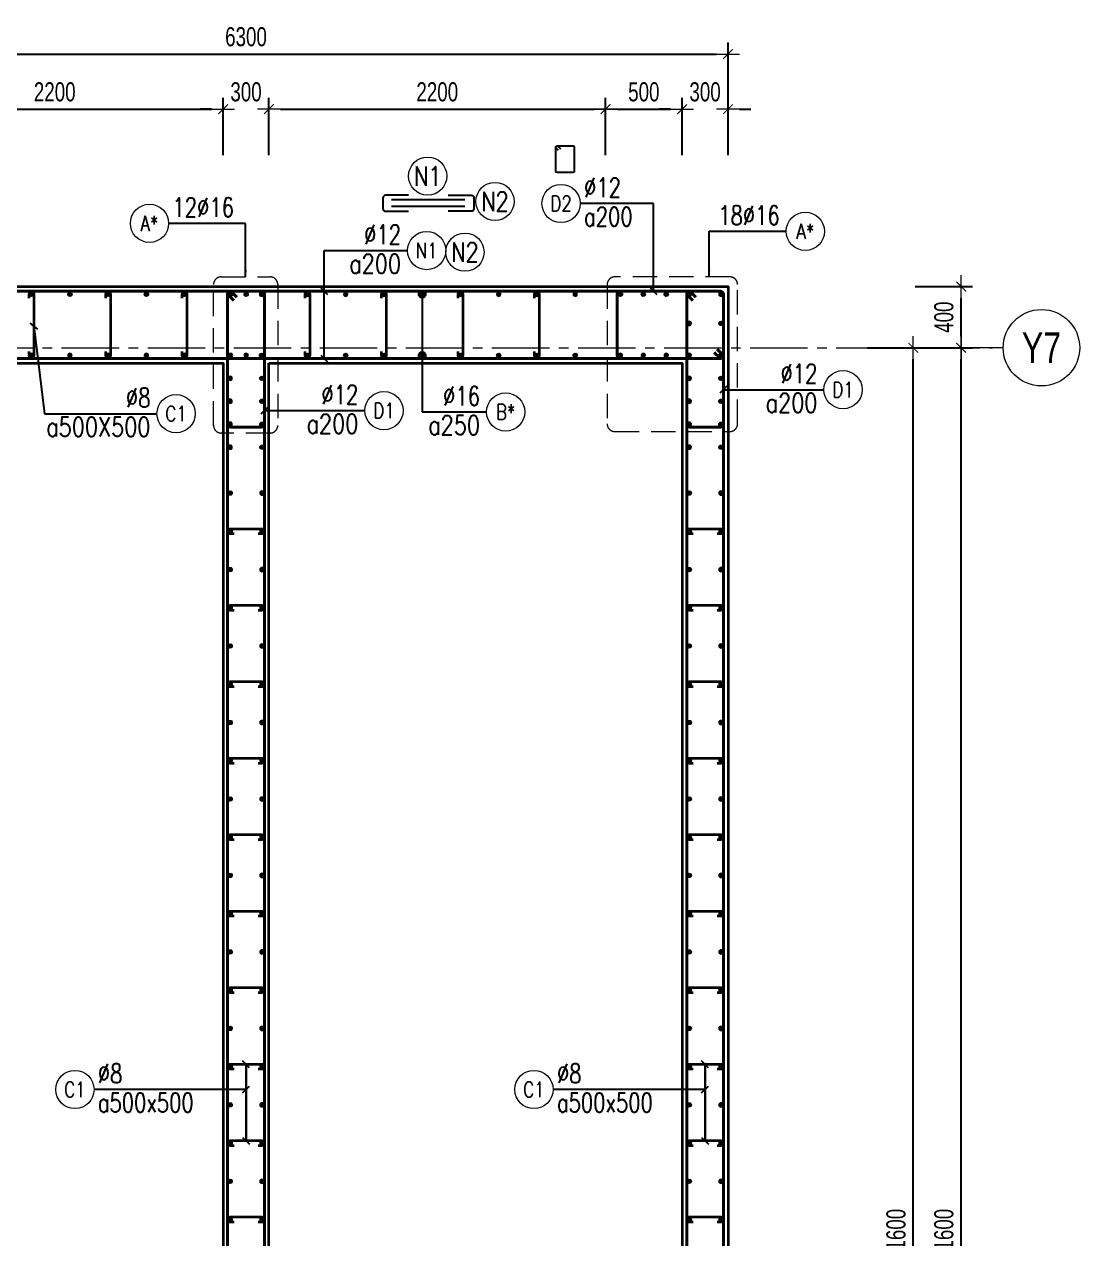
# Model space of a CAD drawing. Header units: millimetres. Extents: x 931337 to 1117500, y 19732 to 157199.
# Drawn here: x 1059861 to 1066758, y 143408 to 151348 of the extents above; entities that cross this region are included whole.
import ezdxf
from ezdxf.enums import TextEntityAlignment as Align

# ---------------------------------------------------------------- set-up
doc = ezdxf.new("R2010")
doc.units = ezdxf.units.MM
doc.header["$MEASUREMENT"] = 0
for name, pattern in [('HIDDEN', [9.525, 6.35, -3.175]), ('HIDDEN2', [4.7625, 3.175, -1.5875]), ('OF_Grid_1$0$CENTER2', [1.125, 0.75, -0.125, 0.125, -0.125])]:
    doc.linetypes.add(name, pattern=pattern)
doc.layers.get('0').update_dxf_attribs({"lineweight": 20})
doc.layers.get('Defpoints').update_dxf_attribs({"color": 151, "lineweight": 9})
doc.layers.add('Hidden', color=9, linetype='HIDDEN')
doc.layers.add('Ligature', color=1, linetype='Continuous')
for name, color, linetype, lineweight in [('KC-LEADER', 153, 'Continuous', 18), ('KC-THEP', 6, 'Continuous', 40), ('NDC_S_DIM', 1, 'Continuous', 15), ('NDC_S_HIDDEN', 8, 'HIDDEN2', 13), ('NDC_S_LEADER', 1, 'Continuous', 15), ('NDC_S_REBAR', 4, 'Continuous', 35), ('NDC_S_STIRRUP', 4, 'Continuous', 40), ('NDC_S_VN TEXT', 7, 'Continuous', 20), ('NDC_S_WALL', 6, 'Continuous', 35), ('OF_Grid_1$0$NDC_S_AXIS', 5, 'OF_Grid_1$0$CENTER2', 13), ('OF_Grid_1$0$NDC_S_SYMBOL', 1, 'Continuous', 15), ('OF_Grid_1$0$NDC_S_TEXT SYMBOL', 7, 'Continuous', 20)]:
    doc.layers.add(name, color=color, linetype=linetype, lineweight=lineweight)
doc.styles.add('NDC_DIM', font='', dxfattribs={"width": 0.75})
doc.styles.add('NDC_EN TXT', font='romans.shx', dxfattribs={"width": 0.8})
doc.styles.add('OF_Grid_1$0$NDC_ANNO', font='', dxfattribs={"width": 0.8})
doc.styles.get('NDC_DIM').set_extended_font_data('Dotum')
doc.styles.get('OF_Grid_1$0$NDC_ANNO').set_extended_font_data('Dotum')
doc.dimstyles.new('NDC_dim_30', dxfattribs={"dimscale": 30, "dimtxt": 2.5, "dimasz": 1.5, "dimexe": 1.5, "dimexo": 2.5, "dimgap": 1, "dimtad": 1, "dimdec": 0, "dimzin": 0, "dimdsep": 46, "dimtxsty": 'NDC_DIM', "dimblk": 'DIMMARK', "dimcen": 0.09, "dimdle": 1.2, "dimclrd": 1, "dimclre": 1, "dimclrt": 3, "dimadec": 0, "dimazin": 0, "dimtfac": 1, "dimtdec": 0, "dimtix": 1, "dimtofl": 0, "dimtmove": 0, "dimatfit": 3, "dimfxl": 6, "dimfxlon": 1, "dimtolj": 1, "dimtzin": 0, "dimarcsym": 0})
doc.dimstyles.new('NDC_dim_50', dxfattribs={"dimscale": 50, "dimtxt": 2.5, "dimasz": 1.5, "dimexe": 1.5, "dimexo": 2.5, "dimgap": 1, "dimtad": 1, "dimdec": 0, "dimzin": 0, "dimdsep": 46, "dimtxsty": 'NDC_DIM', "dimblk": 'DIMMARK', "dimcen": 0.09, "dimdle": 1.2, "dimclrd": 1, "dimclre": 1, "dimclrt": 3, "dimadec": 0, "dimazin": 0, "dimtfac": 1, "dimtdec": 0, "dimtix": 1, "dimtofl": 0, "dimtmove": 0, "dimatfit": 3, "dimfxl": 6, "dimfxlon": 1, "dimtolj": 1, "dimtzin": 0, "dimarcsym": 0})

# ---------------------------------------------------------------- blocks, each defined once
blk = doc.blocks.new('THEP')
at = {"layer": 'KC-LEADER', "color": 6}
blk.add_circle((0, 0), 14, dxfattribs=at)
at = {"layer": 'KC-THEP'}
for p, q in [((-14, 0), (14, 0)), ((9.9, 9.9), (-9.9, -9.9)), ((-9.9, 9.9), (9.9, -9.9)), ((0, 14), (0, -14))]:
    blk.add_line(p, q, dxfattribs=at)
blk = doc.blocks.new('DIMMARK')
at = {"layer": 'NDC_S_DIM', "color": 1}
blk.add_line((-1.5, 0), (1, 0), dxfattribs=at)
at = {"layer": 'NDC_S_DIM', "color": 2, "const_width": 0.1}
blk.add_lwpolyline([(-0.42, -0.42), (0.42, 0.42)], dxfattribs=at)
blk = doc.blocks.new('*U9')
blk.add_circle((2.5, 0), 2.5)
at = {"layer": 'NDC_S_VN TEXT', "color": 3, "style": 'NDC_EN TXT', "width": 0.75}
blk.add_attdef('DK2', text='', height=2.5, dxfattribs=at).set_placement((-0.85, 0.85), align=Align.RIGHT)
at = {"layer": 'NDC_S_VN TEXT', "color": 7, "style": 'NDC_EN TXT', "width": 0.8}
blk.add_attdef('SH3', text='', height=2, dxfattribs=at).set_placement((2.5, 0), align=Align.MIDDLE)
blk = doc.blocks.new('*U12')
blk.add_circle((-2.5, 0), 2.5)
at = {"layer": 'NDC_S_VN TEXT', "color": 3, "style": 'NDC_EN TXT', "width": 0.75}
for tag, p in [('DK1', (0.5, 0.85)), ('KC1', (0.5, -2.97))]:
    blk.add_attdef(tag, p, '', height=2.5, dxfattribs=at)
at = {"layer": 'NDC_S_VN TEXT', "color": 7, "style": 'NDC_EN TXT', "width": 0.8}
blk.add_attdef('SH2', text='', height=2, dxfattribs=at).set_placement((-2.5, 0), align=Align.MIDDLE)
blk = doc.blocks.new('*U10')
blk.add_circle((2.5, 0), 2.5)
at = {"layer": 'NDC_S_VN TEXT', "color": 3, "style": 'NDC_EN TXT'}
for tag, width, p in [('DK2', 0.75, (-0.85, 0.85)), ('KC2', 0.8, (-0.85, -2.97))]:
    blk.add_attdef(tag, text='', height=2.5, dxfattribs=dict(at, width=width)).set_placement(p, align=Align.RIGHT)
at = {"layer": 'NDC_S_VN TEXT', "color": 7, "style": 'NDC_EN TXT', "width": 0.8}
blk.add_attdef('SH3', text='', height=2, dxfattribs=at).set_placement((2.5, 0), align=Align.MIDDLE)
blk = doc.blocks.new('*U11')
blk.add_circle((-2.5, 0), 2.5)
at = {"layer": 'NDC_S_VN TEXT', "color": 3, "style": 'NDC_EN TXT', "width": 0.75}
for tag, p in [('DK1', (0.5, 0.85)), ('KC1', (0.5, -2.97))]:
    blk.add_attdef(tag, p, '', height=2.5, dxfattribs=at)
at = {"layer": 'NDC_S_VN TEXT', "color": 7, "style": 'NDC_EN TXT', "width": 0.8}
blk.add_attdef('SH2', text='', height=2, dxfattribs=at).set_placement((-2.5, 0), align=Align.MIDDLE)
blk = doc.blocks.new('A$C7BC65A55')
at = {"layer": 'Ligature'}
for p, q in [((-15.2, 372, 0), (-15.2, 38.5, 0)), ((15.2, 372, 0), (15.2, 38.5, 0))]:
    blk.add_line(p, q, dxfattribs=at)
for points in [[(-36.2, 296.5), (-36.2, 400.9, -0.414214), (-24, 413.1), (24, 413.1, -0.414214), (36.2, 400.9), (36.2, 296.5)], [(-36.2, 116.5), (-36.2, 12.2, 0.414214), (-24, 0), (24, 0, 0.414214), (36.2, 12.2), (36.2, 116.5)]]:
    blk.add_lwpolyline(points, format="xyb", dxfattribs=at)
blk = doc.blocks.new('*U13')
blk.add_circle((-2.5, 0), 2.5)
at = {"layer": 'NDC_S_VN TEXT', "color": 3, "style": 'NDC_EN TXT', "width": 0.75}
blk.add_attdef('DK1', (0.5, 0.85), '', height=2.5, dxfattribs=at)
at = {"layer": 'NDC_S_VN TEXT', "color": 7, "style": 'NDC_EN TXT', "width": 0.8}
blk.add_attdef('SH2', text='', height=2, dxfattribs=at).set_placement((-2.5, 0), align=Align.MIDDLE)
blk = doc.blocks.new('*D494')
at = {"layer": 'Defpoints', "color": 0, "transparency": 16777216}
for p in [(1061159.6, 150792.7), (1058959.4, 150555.9), (1061159.6, 149132.7)]:
    blk.add_point(p, dxfattribs=at)
at = {"layer": 'NDC_S_DIM', "color": 1, "lineweight": -2, "transparency": 16777216}
for p, q in [((1058959.4, 150680.9), (1058959.4, 150867.7)), ((1061159.6, 150492.7), (1061159.6, 150867.7)), ((1059034.4, 150792.7), (1061084.6, 150792.7))]:
    blk.add_line(p, q, dxfattribs=at)
at = {"layer": 'NDC_S_DIM', "color": 1, "lineweight": -2, "transparency": 16777216, "xscale": 75, "yscale": 75, "zscale": 75, "rotation": 180}
blk.add_blockref('DIMMARK', (1058959.4, 150792.7), dxfattribs=at)
at = {"layer": 'NDC_S_DIM', "color": 1, "lineweight": -2, "transparency": 16777216, "xscale": 75, "yscale": 75, "zscale": 75}
blk.add_blockref('DIMMARK', (1061159.6, 150792.7), dxfattribs=at)
at = {"layer": 'NDC_S_DIM', "color": 3, "transparency": 16777216, "insert": (1060059.5, 150905.3), "char_height": 125, "attachment_point": 5, "style": 'NDC_DIM'}
blk.add_mtext('\\A1;2200', dxfattribs=at)
blk = doc.blocks.new('*D495')
at = {"layer": 'Defpoints', "color": 0, "transparency": 16777216}
for p in [(1061459.6, 150792.7), (1061159.6, 149132.7), (1061459.6, 149132.7)]:
    blk.add_point(p, dxfattribs=at)
at = {"layer": 'NDC_S_DIM', "color": 1, "lineweight": -2, "transparency": 16777216}
for p, q in [((1061159.6, 150492.7), (1061159.6, 150867.7)), ((1061459.6, 150492.7), (1061459.6, 150867.7)), ((1061084.6, 150792.7), (1061009.6, 150792.7)), ((1061534.6, 150792.7), (1061609.6, 150792.7))]:
    blk.add_line(p, q, dxfattribs=at)
at = {"layer": 'NDC_S_DIM', "color": 1, "lineweight": -2, "transparency": 16777216, "xscale": 75, "yscale": 75, "zscale": 75}
blk.add_blockref('DIMMARK', (1061159.6, 150792.7), dxfattribs=at)
at = {"layer": 'NDC_S_DIM', "color": 1, "lineweight": -2, "transparency": 16777216, "xscale": 75, "yscale": 75, "zscale": 75, "rotation": 180}
blk.add_blockref('DIMMARK', (1061459.6, 150792.7), dxfattribs=at)
at = {"layer": 'NDC_S_DIM', "color": 3, "transparency": 16777216, "insert": (1061309.6, 150905.3), "char_height": 125, "attachment_point": 5, "style": 'NDC_DIM'}
blk.add_mtext('\\A1;300', dxfattribs=at)
blk = doc.blocks.new('*D496')
at = {"layer": 'Defpoints', "color": 0, "transparency": 16777216}
for p in [(1063659.3, 150792.7), (1061459.6, 149132.7), (1063659.3, 149184.4)]:
    blk.add_point(p, dxfattribs=at)
at = {"layer": 'NDC_S_DIM', "color": 1, "lineweight": -2, "transparency": 16777216}
for p, q in [((1061459.6, 150492.7), (1061459.6, 150867.7)), ((1063659.3, 150492.7), (1063659.3, 150867.7)), ((1061534.6, 150792.7), (1063584.3, 150792.7))]:
    blk.add_line(p, q, dxfattribs=at)
at = {"layer": 'NDC_S_DIM', "color": 1, "lineweight": -2, "transparency": 16777216, "xscale": 75, "yscale": 75, "zscale": 75, "rotation": 180}
blk.add_blockref('DIMMARK', (1061459.6, 150792.7), dxfattribs=at)
at = {"layer": 'NDC_S_DIM', "color": 1, "lineweight": -2, "transparency": 16777216, "xscale": 75, "yscale": 75, "zscale": 75}
blk.add_blockref('DIMMARK', (1063659.3, 150792.7), dxfattribs=at)
at = {"layer": 'NDC_S_DIM', "color": 3, "transparency": 16777216, "insert": (1062559.5, 150905.3), "char_height": 125, "attachment_point": 5, "style": 'NDC_DIM'}
blk.add_mtext('\\A1;2200', dxfattribs=at)
blk = doc.blocks.new('*D497')
at = {"layer": 'Defpoints', "color": 0, "transparency": 16777216}
for p in [(1064159.6, 150792.7), (1063659.3, 149184.4), (1064159.6, 149132.7)]:
    blk.add_point(p, dxfattribs=at)
at = {"layer": 'NDC_S_DIM', "color": 1, "lineweight": -2, "transparency": 16777216}
for p, q in [((1063659.3, 150492.7), (1063659.3, 150867.7)), ((1064159.6, 150492.7), (1064159.6, 150867.7)), ((1063734.3, 150792.7), (1064084.6, 150792.7))]:
    blk.add_line(p, q, dxfattribs=at)
at = {"layer": 'NDC_S_DIM', "color": 1, "lineweight": -2, "transparency": 16777216, "xscale": 75, "yscale": 75, "zscale": 75, "rotation": 180}
blk.add_blockref('DIMMARK', (1063659.3, 150792.7), dxfattribs=at)
at = {"layer": 'NDC_S_DIM', "color": 1, "lineweight": -2, "transparency": 16777216, "xscale": 75, "yscale": 75, "zscale": 75}
blk.add_blockref('DIMMARK', (1064159.6, 150792.7), dxfattribs=at)
at = {"layer": 'NDC_S_DIM', "color": 3, "transparency": 16777216, "insert": (1063909.5, 150905.3), "char_height": 125, "attachment_point": 5, "style": 'NDC_DIM'}
blk.add_mtext('\\A1;500', dxfattribs=at)
blk = doc.blocks.new('*D498')
at = {"layer": 'Defpoints', "color": 0, "transparency": 16777216}
for p in [(1064459.6, 150792.7), (1064459.6, 149632.7), (1064159.6, 149132.7)]:
    blk.add_point(p, dxfattribs=at)
at = {"layer": 'NDC_S_DIM', "color": 1, "lineweight": -2, "transparency": 16777216}
for p, q in [((1064159.6, 150492.7), (1064159.6, 150867.7)), ((1064459.6, 150492.7), (1064459.6, 150867.7)), ((1064084.6, 150792.7), (1064009.6, 150792.7)), ((1064534.6, 150792.7), (1064609.6, 150792.7))]:
    blk.add_line(p, q, dxfattribs=at)
at = {"layer": 'NDC_S_DIM', "color": 1, "lineweight": -2, "transparency": 16777216, "xscale": 75, "yscale": 75, "zscale": 75}
blk.add_blockref('DIMMARK', (1064159.6, 150792.7), dxfattribs=at)
at = {"layer": 'NDC_S_DIM', "color": 1, "lineweight": -2, "transparency": 16777216, "xscale": 75, "yscale": 75, "zscale": 75, "rotation": 180}
blk.add_blockref('DIMMARK', (1064459.6, 150792.7), dxfattribs=at)
at = {"layer": 'NDC_S_DIM', "color": 3, "transparency": 16777216, "insert": (1064309.6, 150905.3), "char_height": 125, "attachment_point": 5, "style": 'NDC_DIM'}
blk.add_mtext('\\A1;300', dxfattribs=at)
blk = doc.blocks.new('*D499')
at = {"layer": 'Defpoints', "color": 0, "transparency": 16777216}
for p in [(1064459.6, 151153), (1058159.6, 149632.7), (1064459.6, 149632.7)]:
    blk.add_point(p, dxfattribs=at)
at = {"layer": 'NDC_S_DIM', "color": 1, "lineweight": -2, "transparency": 16777216}
for p, q in [((1058159.6, 150853), (1058159.6, 151228)), ((1064459.6, 150853), (1064459.6, 151228)), ((1058234.6, 151153), (1064384.6, 151153))]:
    blk.add_line(p, q, dxfattribs=at)
at = {"layer": 'NDC_S_DIM', "color": 1, "lineweight": -2, "transparency": 16777216, "xscale": 75, "yscale": 75, "zscale": 75, "rotation": 180}
blk.add_blockref('DIMMARK', (1058159.6, 151153), dxfattribs=at)
at = {"layer": 'NDC_S_DIM', "color": 1, "lineweight": -2, "transparency": 16777216, "xscale": 75, "yscale": 75, "zscale": 75}
blk.add_blockref('DIMMARK', (1064459.6, 151153), dxfattribs=at)
at = {"layer": 'NDC_S_DIM', "color": 3, "transparency": 16777216, "insert": (1061309.6, 151265.6), "char_height": 125, "attachment_point": 5, "style": 'NDC_DIM'}
blk.add_mtext('\\A1;6300', dxfattribs=at)
blk = doc.blocks.new('*D504')
at = {"layer": 'Defpoints', "color": 0, "transparency": 16777216}
for p in [(1064459.6, 149232.7), (1065670.4, 149232.7), (1064459.6, 137632.7)]:
    blk.add_point(p, dxfattribs=at)
at = {"layer": 'NDC_S_DIM', "color": 1, "lineweight": -2, "transparency": 16777216}
for p, q in [((1065370.4, 149232.7), (1065745.4, 149232.7)), ((1065670.4, 137707.7), (1065670.4, 149157.7)), ((1065370.4, 137632.7), (1065745.4, 137632.7))]:
    blk.add_line(p, q, dxfattribs=at)
at = {"layer": 'NDC_S_DIM', "color": 1, "lineweight": -2, "transparency": 16777216, "xscale": 75, "yscale": 75, "zscale": 75}
for p, rotation in [((1065670.4, 149232.7), 90), ((1065670.4, 137632.7), 270)]:
    blk.add_blockref('DIMMARK', p, dxfattribs=dict(at, rotation=rotation))
at = {"layer": 'NDC_S_DIM', "color": 3, "transparency": 16777216, "insert": (1065557.8, 143432.7), "char_height": 125, "attachment_point": 5, "rotation": 90, "style": 'NDC_DIM'}
blk.add_mtext('\\A1;11600', dxfattribs=at)
blk = doc.blocks.new('*D506')
at = {"layer": 'Defpoints', "color": 0, "ltscale": 200, "transparency": 16777216}
for p in [(1064459.6, 149232.7), (1065983, 149232.7), (1064459.6, 137632.9)]:
    blk.add_point(p, dxfattribs=at)
at = {"layer": 'NDC_S_DIM', "color": 1, "lineweight": -2, "ltscale": 200, "transparency": 16777216}
for p, q in [((1065683, 149232.7), (1066058, 149232.7)), ((1065983, 137707.9), (1065983, 149157.7)), ((1065683, 137632.9), (1066058, 137632.9))]:
    blk.add_line(p, q, dxfattribs=at)
at = {"layer": 'NDC_S_DIM', "color": 1, "lineweight": -2, "ltscale": 200, "transparency": 16777216, "xscale": 75, "yscale": 75, "zscale": 75}
for p, rotation in [((1065983, 149232.7), 90), ((1065983, 137632.9), 270)]:
    blk.add_blockref('DIMMARK', p, dxfattribs=dict(at, rotation=rotation))
at = {"layer": 'NDC_S_DIM', "color": 3, "ltscale": 200, "transparency": 16777216, "insert": (1065870.4, 143432.8), "char_height": 125, "attachment_point": 5, "rotation": 90, "style": 'NDC_DIM'}
blk.add_mtext('\\A1;11600', dxfattribs=at)
blk = doc.blocks.new('*D507')
at = {"layer": 'Defpoints', "color": 0, "ltscale": 200, "transparency": 16777216}
for p in [(1064459.6, 149632.7), (1065983, 149632.7), (1064459.6, 149232.7)]:
    blk.add_point(p, dxfattribs=at)
at = {"layer": 'NDC_S_DIM', "color": 1, "lineweight": -2, "ltscale": 200, "transparency": 16777216}
for p, q in [((1065683, 149632.7), (1066058, 149632.7)), ((1065983, 149307.7), (1065983, 149557.7)), ((1065683, 149232.7), (1066058, 149232.7))]:
    blk.add_line(p, q, dxfattribs=at)
at = {"layer": 'NDC_S_DIM', "color": 1, "lineweight": -2, "ltscale": 200, "transparency": 16777216, "xscale": 75, "yscale": 75, "zscale": 75}
for p, rotation in [((1065983, 149632.7), 90), ((1065983, 149232.7), 270)]:
    blk.add_blockref('DIMMARK', p, dxfattribs=dict(at, rotation=rotation))
at = {"layer": 'NDC_S_DIM', "color": 3, "ltscale": 200, "transparency": 16777216, "insert": (1065870.4, 149432.7), "char_height": 125, "attachment_point": 5, "rotation": 90, "style": 'NDC_DIM'}
blk.add_mtext('\\A1;400', dxfattribs=at)
blk = doc.blocks.new('*U88')
at = {"layer": 'OF_Grid_1$0$NDC_S_SYMBOL'}
blk.add_line((-5, 0), (-9, 0), dxfattribs=at)
blk.add_circle((0, 0), 5, dxfattribs=at)
at = {"layer": 'OF_Grid_1$0$NDC_S_TEXT SYMBOL', "color": 7, "style": 'OF_Grid_1$0$NDC_ANNO', "width": 0.8}
blk.add_attdef('GRID', text='', height=4, rotation=90, dxfattribs=at).set_placement((0, 0), align=Align.MIDDLE)

msp = doc.modelspace()

# ---------------------------------------------------------------- linework, layer by layer
for centre in [(1062496.759, 150354.894), (1062936.86, 150189.138), (1062740.03, 149857.624)]:
    msp.add_circle(centre, 125)
at = {"layer": 'Ligature'}
msp.add_lwpolyline([(1063352.547, 150522.53), (1063336.581, 150538.496, -0.66817864), (1063342.355, 150552.434), (1063446.984, 150552.434, -0.41421356), (1063455.148, 150544.269), (1063455.148, 150387.161, -0.41421356), (1063446.984, 150378.997), (1063342.355, 150378.997, -0.41421356), (1063334.19, 150387.161), (1063334.19, 150544.269, -0.66817864), (1063348.128, 150550.042), (1063364.094, 150534.077)], format="xyb", dxfattribs=at)
at = {"layer": 'NDC_S_HIDDEN', "ltscale": 50}
for points in [[(1061147.26, 149696.084), (1061467.103, 149696.084, -0.41421356), (1061517.103, 149646.084), (1061517.103, 148725.332, -0.41421356), (1061467.103, 148675.332), (1061147.26, 148675.332, -0.41421356), (1061097.26, 148725.332), (1061097.26, 149646.084, -0.41421356)], [(1064472, 149696.084), (1063719.789, 149696.084, 0.41421356), (1063669.789, 149646.084), (1063669.789, 148735.14, 0.41421356), (1063719.789, 148685.14), (1064472, 148685.14, 0.41421356), (1064522, 148735.14), (1064522, 149646.084, 0.41421356)]]:
    msp.add_lwpolyline(points, format="xyb", close=True, dxfattribs=at)
at = {"layer": 'NDC_S_LEADER'}
msp.add_line((1064459.63, 148482.684), (1064459.63, 149632.684), dxfattribs=at)
at = {"layer": 'NDC_S_REBAR'}
for points in [[(1059893.427, 149557.684), (1059893.427, 149582.684, -1), (1059923.427, 149582.684), (1059923.427, 149182.684, -1), (1059893.427, 149182.684), (1059893.427, 149207.684)], [(1060393.427, 149557.684), (1060393.427, 149582.684, -1), (1060423.427, 149582.684), (1060423.427, 149182.684, -1), (1060393.427, 149182.684), (1060393.427, 149207.684)], [(1060893.427, 149557.684), (1060893.427, 149582.684, -1), (1060923.427, 149582.684), (1060923.427, 149182.684, -1), (1060893.427, 149182.684), (1060893.427, 149207.684)], [(1061695.833, 149557.684), (1061695.833, 149582.684, -1), (1061725.833, 149582.684), (1061725.833, 149182.684, -1), (1061695.833, 149182.684), (1061695.833, 149207.684)], [(1062195.833, 149557.684), (1062195.833, 149582.684, -1), (1062225.833, 149582.684), (1062225.833, 149182.684, -1), (1062195.833, 149182.684), (1062195.833, 149207.684)], [(1062695.833, 149557.684), (1062695.833, 149582.684, -1), (1062725.833, 149582.684), (1062725.833, 149182.684, -1), (1062695.833, 149182.684), (1062695.833, 149207.684)], [(1063195.833, 149557.684), (1063195.833, 149582.684, -1), (1063225.833, 149582.684), (1063225.833, 149182.684, -1), (1063195.833, 149182.684), (1063195.833, 149207.684)], [(1061388.142, 148017.684), (1061413.142, 148017.684, 1), (1061413.142, 148047.684), (1061206.118, 148047.684, 1), (1061206.118, 148017.684), (1061231.118, 148017.684)], [(1064388.142, 148017.684), (1064413.142, 148017.684, 1), (1064413.142, 148047.684), (1064206.118, 148047.684, 1), (1064206.118, 148017.684), (1064231.118, 148017.684)], [(1061388.142, 147517.684), (1061413.142, 147517.684, 1), (1061413.142, 147547.684), (1061206.118, 147547.684, 1), (1061206.118, 147517.684), (1061231.118, 147517.684)], [(1064388.142, 147517.684), (1064413.142, 147517.684, 1), (1064413.142, 147547.684), (1064206.118, 147547.684, 1), (1064206.118, 147517.684), (1064231.118, 147517.684)], [(1061388.142, 147017.684), (1061413.142, 147017.684, 1), (1061413.142, 147047.684), (1061206.118, 147047.684, 1), (1061206.118, 147017.684), (1061231.118, 147017.684)], [(1064388.142, 147017.684), (1064413.142, 147017.684, 1), (1064413.142, 147047.684), (1064206.118, 147047.684, 1), (1064206.118, 147017.684), (1064231.118, 147017.684)], [(1061388.142, 146517.684), (1061413.142, 146517.684, 1), (1061413.142, 146547.684), (1061206.118, 146547.684, 1), (1061206.118, 146517.684), (1061231.118, 146517.684)], [(1064388.142, 146517.684), (1064413.142, 146517.684, 1), (1064413.142, 146547.684), (1064206.118, 146547.684, 1), (1064206.118, 146517.684), (1064231.118, 146517.684)], [(1061388.142, 146017.684), (1061413.142, 146017.684, 1), (1061413.142, 146047.684), (1061206.118, 146047.684, 1), (1061206.118, 146017.684), (1061231.118, 146017.684)], [(1064388.142, 146017.684), (1064413.142, 146017.684, 1), (1064413.142, 146047.684), (1064206.118, 146047.684, 1), (1064206.118, 146017.684), (1064231.118, 146017.684)], [(1061388.142, 145517.684), (1061413.142, 145517.684, 1), (1061413.142, 145547.684), (1061206.118, 145547.684, 1), (1061206.118, 145517.684), (1061231.118, 145517.684)], [(1064388.142, 145517.684), (1064413.142, 145517.684, 1), (1064413.142, 145547.684), (1064206.118, 145547.684, 1), (1064206.118, 145517.684), (1064231.118, 145517.684)], [(1061388.142, 145017.684), (1061413.142, 145017.684, 1), (1061413.142, 145047.684), (1061206.118, 145047.684, 1), (1061206.118, 145017.684), (1061231.118, 145017.684)], [(1064388.142, 145017.684), (1064413.142, 145017.684, 1), (1064413.142, 145047.684), (1064206.118, 145047.684, 1), (1064206.118, 145017.684), (1064231.118, 145017.684)], [(1061388.142, 144517.684), (1061413.142, 144517.684, 1), (1061413.142, 144547.684), (1061206.118, 144547.684, 1), (1061206.118, 144517.684), (1061231.118, 144517.684)], [(1064388.142, 144517.684), (1064413.142, 144517.684, 1), (1064413.142, 144547.684), (1064206.118, 144547.684, 1), (1064206.118, 144517.684), (1064231.118, 144517.684)], [(1061388.142, 144017.684), (1061413.142, 144017.684, 1), (1061413.142, 144047.684), (1061206.118, 144047.684, 1), (1061206.118, 144017.684), (1061231.118, 144017.684)], [(1064388.142, 144017.684), (1064413.142, 144017.684, 1), (1064413.142, 144047.684), (1064206.118, 144047.684, 1), (1064206.118, 144017.684), (1064231.118, 144017.684)], [(1061388.142, 143517.684), (1061413.142, 143517.684, 1), (1061413.142, 143547.684), (1061206.118, 143547.684, 1), (1061206.118, 143517.684), (1061231.118, 143517.684)], [(1064388.142, 143517.684), (1064413.142, 143517.684, 1), (1064413.142, 143547.684), (1064206.118, 143547.684, 1), (1064206.118, 143517.684), (1064231.118, 143517.684)]]:
    msp.add_lwpolyline(points, format="xyb", dxfattribs=at)
at = {"layer": 'NDC_S_STIRRUP'}
for points in [[(1064369.63, 149202.684), (1064409.63, 149162.684, 0.41421356), (1064429.63, 149182.684), (1064429.63, 149582.684, 0.41421356), (1064409.63, 149602.684), (1058209.63, 149602.684, 0.41421356), (1058189.63, 149582.684), (1058189.63, 149182.684, 0.41421356), (1058209.63, 149162.684), (1064409.63, 149162.684, 0.41421356), (1064429.63, 149182.684), (1064389.63, 149222.684)], [(1061229.63, 137322.684), (1061189.63, 137282.684, 0.41421356), (1061209.63, 137262.684), (1061409.63, 137262.684, 0.41421356), (1061429.63, 137282.684), (1061429.63, 149582.684, 0.41421356), (1061409.63, 149602.684), (1061209.63, 149602.684, 0.41421356), (1061189.63, 149582.684), (1061189.63, 137282.684, 0.41421356), (1061209.63, 137262.684), (1061249.63, 137302.684)], [(1061229.63, 149542.684), (1061189.63, 149582.684, -0.41421356), (1061209.63, 149602.684), (1061409.63, 149602.684, -0.41421356), (1061429.63, 149582.684), (1061429.63, 148734.073, -0.41421356), (1061409.63, 148714.073), (1061209.63, 148714.073, -0.41421356), (1061189.63, 148734.073), (1061189.63, 149582.684, -0.41421356), (1061209.63, 149602.684), (1061249.63, 149562.684)], [(1064369.63, 149202.684), (1064409.63, 149162.684, 0.41421356), (1064429.63, 149182.684), (1064429.63, 149582.684, 0.41421356), (1064409.63, 149602.684), (1063756.118, 149602.684, 0.41421356), (1063736.118, 149582.684), (1063736.118, 149182.684, 0.41421356), (1063756.118, 149162.684), (1064409.63, 149162.684, 0.41421356), (1064429.63, 149182.684), (1064389.63, 149222.684)], [(1064229.63, 137322.684), (1064189.63, 137282.684, 0.41421356), (1064209.63, 137262.684), (1064409.63, 137262.684, 0.41421356), (1064429.63, 137282.684), (1064429.63, 149582.684, 0.41421356), (1064409.63, 149602.684), (1064209.63, 149602.684, 0.41421356), (1064189.63, 149582.684), (1064189.63, 137282.684, 0.41421356), (1064209.63, 137262.684), (1064249.63, 137302.684)], [(1064229.63, 149542.684), (1064189.63, 149582.684, -0.41421356), (1064209.63, 149602.684), (1064409.63, 149602.684, -0.41421356), (1064429.63, 149582.684), (1064429.63, 148734.073, -0.41421356), (1064409.63, 148714.073), (1064209.63, 148714.073, -0.41421356), (1064189.63, 148734.073), (1064189.63, 149582.684, -0.41421356), (1064209.63, 149602.684), (1064249.63, 149562.684)]]:
    msp.add_lwpolyline(points, format="xyb", dxfattribs=at)
at = {"layer": 'NDC_S_WALL'}
for points in [[(1058159.63, 137232.684), (1058159.63, 149632.684), (1064459.63, 149632.684), (1064459.63, 137232.684)], [(1061159.63, 137732.684), (1058459.63, 137732.684), (1058459.63, 149132.684), (1061159.63, 149132.684)], [(1061459.63, 149132.684), (1064159.63, 149132.684), (1064159.63, 137732.684), (1061459.63, 137732.684)]]:
    msp.add_lwpolyline(points, close=True, dxfattribs=at)
at = {"layer": 'OF_Grid_1$0$NDC_S_AXIS', "ltscale": 500}
msp.add_line((1056167.147, 149232.684), (1066188.535, 149232.684), dxfattribs=at)

# ---------------------------------------------------------------- block references
at = {"layer": 'Hidden', "xscale": 1.44, "yscale": 1.44, "zscale": 1.44, "rotation": 270}
msp.add_blockref('A$C7BC65A55', (1062204.648, 150177.369, 0.03), dxfattribs=at)
at = {"layer": 'KC-THEP'}
for p, rotation in [((1059908.427, 149582.684), 189.6685644363809), ((1060158.427, 149582.684), 189.6685644363809), ((1060408.427, 149582.684), 189.6685644363809), ((1060658.427, 149582.684), 189.6685644363809), ((1060908.427, 149582.684), 189.6685644363809), ((1061208.427, 149582.684), 189.6685644363809), ((1061310.588, 149582.684), 189.6685644363809), ((1063756.118, 149582.684), 189.6685644363809), ((1063906.118, 149582.684), 189.6685644363809), ((1064056.118, 149582.684), 189.6685644363809), ((1064206.118, 149582.684), 189.6685644363809), ((1064413.142, 149391.981), 9.66856443638095), ((1061410.833, 149182.684), 9.668564436380946), ((1061710.833, 149182.684), 9.668564436380946), ((1061960.833, 149182.684), 9.668564436380946), ((1062210.833, 149182.684), 9.668564436380946), ((1062460.833, 149182.684), 9.668564436380946), ((1062710.833, 149182.684), 9.668564436380946), ((1062960.833, 149182.684), 9.668564436380946), ((1063210.833, 149182.684), 9.668564436380946), ((1063460.833, 149182.684), 9.668564436380946), ((1064413.142, 149182.684), 9.66856443638095), ((1061413.142, 149032.684), 9.66856443638095), ((1064413.142, 149032.684), 9.66856443638095), ((1061413.142, 148882.684), 9.66856443638095), ((1064413.142, 148882.684), 9.66856443638095), ((1061413.142, 148732.684), 9.66856443638095), ((1064413.142, 148732.684), 9.66856443638095), ((1061413.142, 148582.684), 9.66856443638095), ((1064413.142, 148582.684), 9.66856443638095), ((1061206.118, 148282.684), 189.6685644363809), ((1064206.118, 148282.684), 189.6685644363809), ((1061206.118, 148032.684), 189.6685644363809), ((1064206.118, 148032.684), 189.6685644363809), ((1061206.118, 147782.684), 189.6685644363809), ((1064206.118, 147782.684), 189.6685644363809), ((1061206.118, 147532.684), 189.6685644363809), ((1064206.118, 147532.684), 189.6685644363809), ((1061206.118, 147282.684), 189.6685644363809), ((1064206.118, 147282.684), 189.6685644363809), ((1061206.118, 147032.684), 189.6685644363809), ((1064206.118, 147032.684), 189.6685644363809), ((1061206.118, 146782.684), 189.6685644363809), ((1064206.118, 146782.684), 189.6685644363809), ((1061206.118, 146532.684), 189.6685644363809), ((1064206.118, 146532.684), 189.6685644363809), ((1061206.118, 146282.684), 189.6685644363809), ((1064206.118, 146282.684), 189.6685644363809), ((1061206.118, 146032.684), 189.6685644363809), ((1064206.118, 146032.684), 189.6685644363809), ((1061206.118, 145782.684), 189.6685644363809), ((1064206.118, 145782.684), 189.6685644363809), ((1061206.118, 145532.684), 189.6685644363809), ((1064206.118, 145532.684), 189.6685644363809), ((1061206.118, 145282.684), 189.6685644363809), ((1064206.118, 145282.684), 189.6685644363809), ((1061206.118, 145032.684), 189.6685644363809), ((1064206.118, 145032.684), 189.6685644363809), ((1061206.118, 144782.684), 189.6685644363809), ((1064206.118, 144782.684), 189.6685644363809), ((1061206.118, 144532.684), 189.6685644363809), ((1064206.118, 144532.684), 189.6685644363809), ((1061206.118, 144282.684), 189.6685644363809), ((1064206.118, 144282.684), 189.6685644363809), ((1061206.118, 144032.684), 189.6685644363809), ((1064206.118, 144032.684), 189.6685644363809), ((1061206.118, 143782.684), 189.6685644363809), ((1064206.118, 143782.684), 189.6685644363809), ((1061206.118, 143532.684), 189.6685644363809), ((1064206.118, 143532.684), 189.6685644363809)]:
    msp.add_blockref('THEP', p, dxfattribs=dict(at, rotation=rotation))
at = {"layer": 'KC-THEP', "xscale": -1}
for p, rotation in [((1061410.833, 149582.684), 170.331435563619), ((1061710.833, 149582.684), 170.331435563619), ((1061960.833, 149582.684), 170.331435563619), ((1062210.833, 149582.684), 170.331435563619), ((1062460.833, 149582.684), 170.331435563619), ((1062710.833, 149582.684), 170.331435563619), ((1062960.833, 149582.684), 170.331435563619), ((1063210.833, 149582.684), 170.331435563619), ((1063460.833, 149582.684), 170.331435563619), ((1064413.142, 149582.684), 170.331435563619), ((1064206.118, 149391.981), 350.3314355636191), ((1059908.427, 149182.684), 350.3314355636191), ((1060158.427, 149182.684), 350.3314355636191), ((1060408.427, 149182.684), 350.3314355636191), ((1060658.427, 149182.684), 350.3314355636191), ((1060908.427, 149182.684), 350.3314355636191), ((1061208.427, 149182.684), 350.3314355636191), ((1061310.588, 149182.684), 350.3314355636191), ((1063756.118, 149182.684), 350.3314355636191), ((1063906.118, 149182.684), 350.3314355636191), ((1064056.118, 149182.684), 350.3314355636191), ((1064206.118, 149182.684), 350.3314355636191), ((1061206.118, 149032.684), 350.3314355636191), ((1064206.118, 149032.684), 350.3314355636191), ((1061206.118, 148882.684), 350.3314355636191), ((1064206.118, 148882.684), 350.3314355636191), ((1061206.118, 148732.684), 350.3314355636191), ((1064206.118, 148732.684), 350.3314355636191), ((1061206.118, 148582.684), 350.3314355636191), ((1064206.118, 148582.684), 350.3314355636191), ((1061413.142, 148282.684), 170.331435563619), ((1064413.142, 148282.684), 170.331435563619), ((1061413.142, 148032.684), 170.331435563619), ((1064413.142, 148032.684), 170.331435563619), ((1061413.142, 147782.684), 170.331435563619), ((1064413.142, 147782.684), 170.331435563619), ((1061413.142, 147532.684), 170.331435563619), ((1064413.142, 147532.684), 170.331435563619), ((1061413.142, 147282.684), 170.331435563619), ((1064413.142, 147282.684), 170.331435563619), ((1061413.142, 147032.684), 170.331435563619), ((1064413.142, 147032.684), 170.331435563619), ((1061413.142, 146782.684), 170.331435563619), ((1064413.142, 146782.684), 170.331435563619), ((1061413.142, 146532.684), 170.331435563619), ((1064413.142, 146532.684), 170.331435563619), ((1061413.142, 146282.684), 170.331435563619), ((1064413.142, 146282.684), 170.331435563619), ((1061413.142, 146032.684), 170.331435563619), ((1064413.142, 146032.684), 170.331435563619), ((1061413.142, 145782.684), 170.331435563619), ((1064413.142, 145782.684), 170.331435563619), ((1061413.142, 145532.684), 170.331435563619), ((1064413.142, 145532.684), 170.331435563619), ((1061413.142, 145282.684), 170.331435563619), ((1064413.142, 145282.684), 170.331435563619), ((1061413.142, 145032.684), 170.331435563619), ((1064413.142, 145032.684), 170.331435563619), ((1061413.142, 144782.684), 170.331435563619), ((1064413.142, 144782.684), 170.331435563619), ((1061413.142, 144532.684), 170.331435563619), ((1064413.142, 144532.684), 170.331435563619), ((1061413.142, 144282.684), 170.331435563619), ((1064413.142, 144282.684), 170.331435563619), ((1061413.142, 144032.684), 170.331435563619), ((1064413.142, 144032.684), 170.331435563619), ((1061413.142, 143782.684), 170.331435563619), ((1064413.142, 143782.684), 170.331435563619), ((1061413.142, 143532.684), 170.331435563619), ((1064413.142, 143532.684), 170.331435563619)]:
    msp.add_blockref('THEP', p, dxfattribs=dict(at, rotation=rotation))
at = {"layer": 'NDC_S_VN TEXT', "xscale": 50, "yscale": 50, "zscale": 50}
for name, p, values in [('*U11', (1063493.816, 150175.898), {'SH2': 'D2', 'DK1': '%%C12', 'KC1': 'a200'}), ('*U13', (1060803.748, 150046.026), {'SH2': 'A*', 'DK1': '12%%C16'}), ('*U9', (1064840.082, 149993.974), {'SH3': 'A*', 'DK2': '18%%C16'}), ('*U10', (1062365.308, 149867.962), {'SH3': 'N1', 'DK2': '%%C12', 'KC2': 'a200'}), ('*U10', (1065086.383, 148958.498), {'SH3': 'D1', 'DK2': '%%C12', 'KC2': 'a200'}), ('*U10', (1060727.676, 148801.778), {'SH3': 'C1', 'DK2': '%%c8', 'KC2': 'a500X500'}), ('*U10', (1062086.383, 148821.632), {'SH3': 'D1', 'DK2': '%%C12', 'KC2': 'a200'}), ('*U10', (1062881.445, 148812.972), {'SH3': 'B*', 'DK2': '%%C16', 'KC2': 'a250'}), ('*U12', (1060316.317, 144383.322), {'SH2': 'C1', 'DK1': '%%c8', 'KC1': 'a500x500'}), ('*U12', (1063316.317, 144383.322), {'SH2': 'C1', 'DK1': '%%c8', 'KC1': 'a500x500'})]:
    msp.add_blockref(name, p, dxfattribs=at).add_auto_attribs(values)
at = {"layer": 'OF_Grid_1$0$NDC_S_AXIS'}
ref = msp.add_blockref('*U88', (1066507.975, 149232.938), dxfattribs=dict(at, xscale=50, yscale=50, zscale=50))
ref.add_attrib('GRID', 'Y7', dxfattribs={"layer": 'OF_Grid_1$0$NDC_S_TEXT SYMBOL', "color": 7, "height": 200, "style": 'OF_Grid_1$0$NDC_ANNO', "width": 0.8}).set_placement((1066507.975, 149232.938), align=Align.MIDDLE)

# ---------------------------------------------------------------- texts
at = {"layer": 'NDC_S_VN TEXT', "color": 7, "style": 'NDC_EN TXT', "width": 0.8}
for tag, p in [('N1', (1062496.759, 150354.894)), ('N2', (1062936.86, 150189.138)), ('N2', (1062740.03, 149857.624))]:
    msp.add_attdef(tag, text='3', height=125, dxfattribs=at).set_placement(p, align=Align.MIDDLE)

# ---------------------------------------------------------------- dimensions: what is measured, and where the dimension line sits
at = {"layer": 'NDC_S_DIM'}
dim = msp.add_linear_dim(base=(1064459.63, 151152.988), p1=(1058159.63, 149632.716), p2=(1064459.63, 149632.716), dimstyle='NDC_dim_50', dxfattribs=at)
dim.commit()
dim.dimension.update_dxf_attribs({"geometry": '*D499', "text_midpoint": (1061309.63, 151265.573)})
for base, p1, p2, picture, middle in [((1061159.63, 150792.674), (1058959.424, 150555.891), (1061159.63, 149132.716), '*D494', (1060059.527, 150905.259)), ((1061459.63, 150792.674), (1061159.63, 149132.716), (1061459.63, 149132.716), '*D495', (1061309.63, 150905.259)), ((1063659.296, 150792.674), (1061459.63, 149132.716), (1063659.296, 149184.364), '*D496', (1062559.463, 150905.259)), ((1064159.63, 150792.674), (1063659.296, 149184.364), (1064159.63, 149132.716), '*D497', (1063909.463, 150905.259)), ((1064459.63, 150792.674), (1064159.63, 149132.716), (1064459.63, 149632.716), '*D498', (1064309.63, 150905.259))]:
    dim = msp.add_linear_dim(base=base, p1=p1, p2=p2, dimstyle='NDC_dim_50', override={"dimtmove": 1}, dxfattribs=at)
    dim.commit()
    dim.dimension.update_dxf_attribs({"geometry": picture, "text_midpoint": middle})
at = {"layer": 'NDC_S_DIM', "ltscale": 200}
for base, p1, p2, picture, middle in [((1065982.975, 149632.684), (1064459.63, 149232.684), (1064459.63, 149632.684), '*D507', (1065870.39, 149432.684)), ((1065982.975, 149232.684), (1064459.63, 137632.938), (1064459.63, 149232.684), '*D506', (1065870.39, 143432.811))]:
    dim = msp.add_linear_dim(base=base, p1=p1, p2=p2, angle=90, dimstyle='NDC_dim_50', override={"dimtmove": 1}, dxfattribs=at)
    dim.commit()
    dim.dimension.update_dxf_attribs({"geometry": picture, "text_midpoint": middle})
at = {"layer": 'NDC_S_DIM'}
dim = msp.add_linear_dim(base=(1065670.379, 149232.684), p1=(1064459.63, 137632.684), p2=(1064459.63, 149232.684), angle=90, dimstyle='NDC_dim_50', override={"dimtmove": 1}, dxfattribs=at)
dim.commit()
dim.dimension.update_dxf_attribs({"geometry": '*D504', "text_midpoint": (1065557.795, 143432.684)})

# ---------------------------------------------------------------- leaders
at = {"layer": 'NDC_S_LEADER'}
for points, override in [([(1063972.279, 149602.684), (1063972.279, 150175.898), (1063493.816, 150175.898)], {"dimtad": 0, "dimldrblk": 'Oblique'}), ([(1061307.181, 149696.084), (1061307.181, 150046.026), (1060807.633, 150046.026)], {"dimgap": 1, "dimtad": 0}), ([(1064336.355, 149696.084), (1064336.355, 149993.974), (1064840.082, 149993.974)], {"dimtad": 0}), ([(1061820.569, 149162.684), (1061820.569, 149867.781), (1062365.308, 149867.781)], {"dimtad": 0, "dimldrblk": 'Oblique'}), ([(1061820.569, 149602.684), (1061820.569, 149867.781), (1062365.308, 149867.781)], {"dimtad": 0, "dimldrblk": 'Oblique'}), ([(1062460.833, 149582.684), (1062460.833, 148812.791), (1062881.445, 148812.791)], {"dimgap": 1, "dimtad": 0, "dimldrblk": 'Origin'}), ([(1059923.427, 149374.588), (1059991.647, 148801.778), (1060727.676, 148801.778)], {"dimtad": 0, "dimldrblk": 'Oblique'}), ([(1062460.833, 149182.684), (1062460.833, 148812.791), (1062881.445, 148812.791)], {"dimgap": 1, "dimtad": 0, "dimldrblk": 'Origin'}), ([(1064429.63, 148958.498), (1065086.383, 148958.498)], {"dimtad": 0, "dimldrblk": 'Oblique'}), ([(1061429.63, 148821.632), (1062086.383, 148821.632)], {"dimtad": 0, "dimldrblk": 'Oblique'}), ([(1061309.63, 144547.684), (1061309.63, 144047.684)], {"dimtad": 0, "dimldrblk": 'Oblique'}), ([(1061309.63, 144047.684), (1061309.63, 144547.684)], {"dimtad": 0, "dimldrblk": 'Oblique'}), ([(1064309.63, 144547.684), (1064309.63, 144047.684)], {"dimtad": 0, "dimldrblk": 'Oblique'}), ([(1064309.63, 144047.684), (1064309.63, 144547.684)], {"dimtad": 0, "dimldrblk": 'Oblique'}), ([(1061309.63, 144383.321), (1060316.317, 144383.321)], {"dimtad": 0, "dimldrblk": 'Oblique'}), ([(1064309.63, 144383.321), (1063316.317, 144383.321)], {"dimtad": 0, "dimldrblk": 'Oblique'})]:
    msp.add_leader(points, dimstyle='NDC_dim_30', override=override, dxfattribs=at)

doc.saveas('drawing.dxf')
